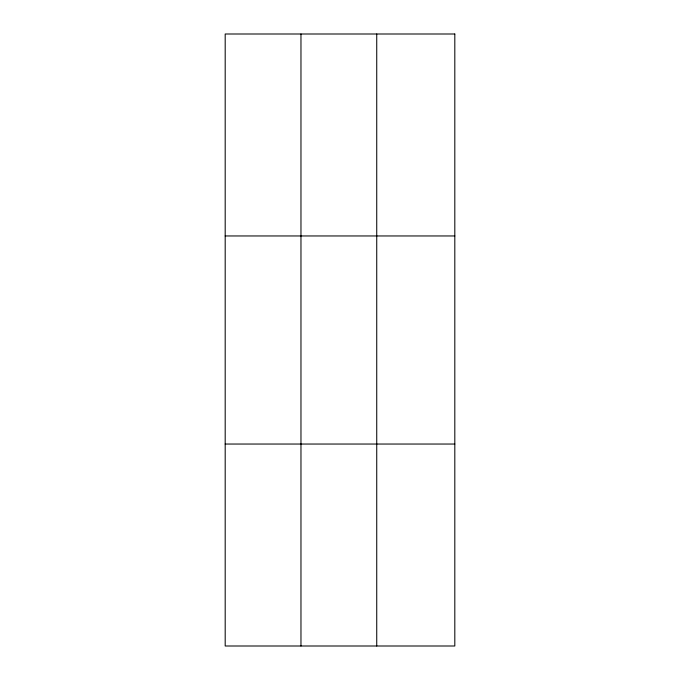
<?xml version="1.0" encoding="UTF-8"?>
<svg xmlns="http://www.w3.org/2000/svg" width="680" height="680" viewBox="0 0 680 680"><rect width="100%" height="100%" fill="white"/><g stroke="black" fill="none" stroke-linecap="round" stroke-linejoin="round"><path stroke-width="1.02" d="M300.968 34L300.968 646M376.737 34L376.737 646M225.19 235.96L454.81 235.96M225.19 444.04L454.81 444.04M454.81 34L454.81 646L225.19 646L225.19 34L454.81 34"/></g></svg>
